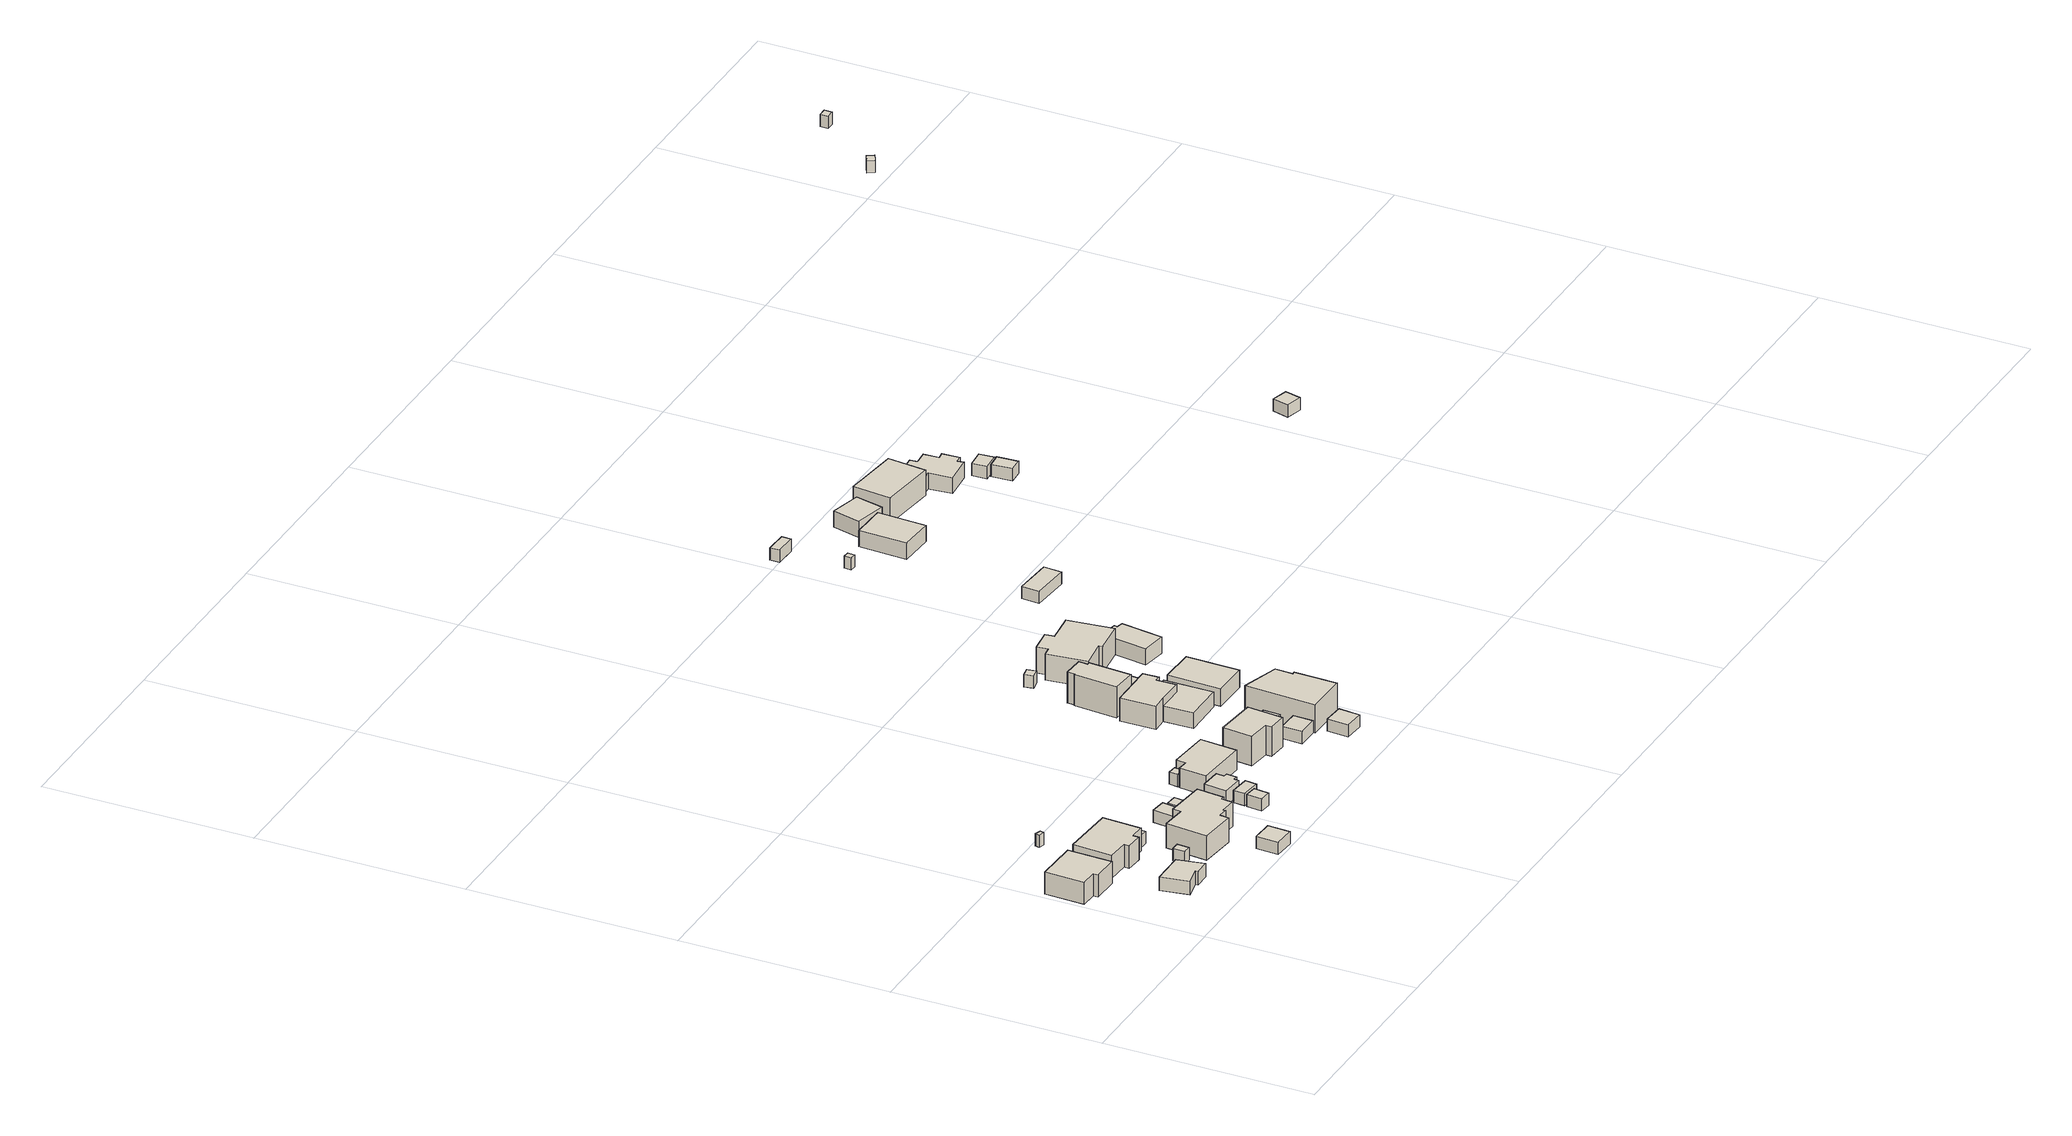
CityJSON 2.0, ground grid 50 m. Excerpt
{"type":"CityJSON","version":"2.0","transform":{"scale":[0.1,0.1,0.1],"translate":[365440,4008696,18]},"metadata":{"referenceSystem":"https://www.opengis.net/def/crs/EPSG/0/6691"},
"CityObjects":{
"building1":{"type":"Building","attributes":{"枝番":1,"利根川水系渡良瀬川洪水浸水想定区域（想定最大規模）.規模":"L2","利根川水系渡良瀬川洪水浸水想定区域（想定最大規模）.浸水ランク":"1","利根川水系渡良瀬川洪水浸水想定区域（想定最大規模）.浸水深":0.31,"利根川水系渡良瀬川洪水浸水想定区域（想定最大規模）.継続時間":11.7,"利根川水系利根川洪水浸水想定区域（計画規模）.規模":"L1","利根川水系利根川洪水浸水想定区域（計画規模）.浸水ランク":"2","利根川水系利根川洪水浸水想定区域（計画規模）.浸水深":2.67,"利根川水系利根川洪水浸水想定区域（想定最大規模）.規模":"L2","利根川水系利根川洪水浸水想定区域（想定最大規模）.浸水ランク":"3","利根川水系利根川洪水浸水想定区域（想定最大規模）.浸水深":4.11,"usage":"411","measuredHeight":7.1,"BuildingDetails.prefecture":"10","BuildingDetails.city":"10207","BuildingDetails.surveyYear":2016},"geometry":[{"type":"Solid","lod":"1","boundaries":[[[[0,1,2,3,4,5]],[[4,6,7,5]],[[3,8,6,4]],[[2,9,8,3]],[[1,10,9,2]],[[0,11,10,1]],[[5,7,11,0]],[[6,8,9,10,11,7]]]]}]},
"building2":{"type":"Building","attributes":{"枝番":1,"利根川水系渡良瀬川洪水浸水想定区域（想定最大規模）.規模":"L2","利根川水系渡良瀬川洪水浸水想定区域（想定最大規模）.浸水ランク":"1","利根川水系渡良瀬川洪水浸水想定区域（想定最大規模）.浸水深":0.31,"利根川水系利根川洪水浸水想定区域（計画規模）.規模":"L1","利根川水系利根川洪水浸水想定区域（計画規模）.浸水ランク":"2","利根川水系利根川洪水浸水想定区域（計画規模）.浸水深":2.67,"利根川水系利根川洪水浸水想定区域（想定最大規模）.規模":"L2","利根川水系利根川洪水浸水想定区域（想定最大規模）.浸水ランク":"3","利根川水系利根川洪水浸水想定区域（想定最大規模）.浸水深":4.11,"measuredHeight":3.5,"BuildingDetails.prefecture":"10","BuildingDetails.city":"10207"},"geometry":[{"type":"Solid","lod":"1","boundaries":[[[[12,13,14,15,16,17]],[[16,18,19,17]],[[15,20,18,16]],[[14,21,20,15]],[[13,22,21,14]],[[12,23,22,13]],[[17,19,23,12]],[[18,20,21,22,23,19]]]]}]},
"building3":{"type":"Building","attributes":{"枝番":1,"利根川水系渡良瀬川洪水浸水想定区域（想定最大規模）.規模":"L2","利根川水系渡良瀬川洪水浸水想定区域（想定最大規模）.浸水ランク":"1","利根川水系渡良瀬川洪水浸水想定区域（想定最大規模）.浸水深":0.01,"利根川水系渡良瀬川洪水浸水想定区域（想定最大規模）.継続時間":10.3,"利根川水系利根川洪水浸水想定区域（計画規模）.規模":"L1","利根川水系利根川洪水浸水想定区域（計画規模）.浸水ランク":"2","利根川水系利根川洪水浸水想定区域（計画規模）.浸水深":2.37,"利根川水系利根川洪水浸水想定区域（想定最大規模）.規模":"L2","利根川水系利根川洪水浸水想定区域（想定最大規模）.浸水ランク":"3","利根川水系利根川洪水浸水想定区域（想定最大規模）.浸水深":3.81,"usage":"411","measuredHeight":7,"BuildingDetails.prefecture":"10","BuildingDetails.city":"10207","BuildingDetails.surveyYear":2016},"geometry":[{"type":"Solid","lod":"1","boundaries":[[[[24,25,26,27,28,29,30,31]],[[30,32,33,31]],[[29,34,32,30]],[[28,35,34,29]],[[27,36,35,28]],[[26,37,36,27]],[[25,38,37,26]],[[24,39,38,25]],[[31,33,39,24]],[[32,34,35,36,37,38,39,33]]]]}]},
"building4":{"type":"Building","attributes":{"枝番":1,"利根川水系渡良瀬川洪水浸水想定区域（想定最大規模）.規模":"L2","利根川水系渡良瀬川洪水浸水想定区域（想定最大規模）.浸水ランク":"1","利根川水系渡良瀬川洪水浸水想定区域（想定最大規模）.浸水深":0.31,"利根川水系利根川洪水浸水想定区域（計画規模）.規模":"L1","利根川水系利根川洪水浸水想定区域（計画規模）.浸水ランク":"2","利根川水系利根川洪水浸水想定区域（計画規模）.浸水深":2.67,"利根川水系利根川洪水浸水想定区域（想定最大規模）.規模":"L2","利根川水系利根川洪水浸水想定区域（想定最大規模）.浸水ランク":"3","利根川水系利根川洪水浸水想定区域（想定最大規模）.浸水深":4.11,"BuildingDetails.prefecture":"10","BuildingDetails.city":"10207"},"geometry":[{"type":"Solid","lod":"1","boundaries":[[[[40,41,42,43]],[[42,44,45,43]],[[41,46,44,42]],[[40,47,46,41]],[[43,45,47,40]],[[44,46,47,45]]]]}]},
"building5":{"type":"Building","attributes":{"枝番":1,"利根川水系渡良瀬川洪水浸水想定区域（想定最大規模）.規模":"L2","利根川水系渡良瀬川洪水浸水想定区域（想定最大規模）.浸水ランク":"2","利根川水系渡良瀬川洪水浸水想定区域（想定最大規模）.浸水深":1.61,"利根川水系渡良瀬川洪水浸水想定区域（想定最大規模）.継続時間":10.3,"利根川水系利根川洪水浸水想定区域（計画規模）.規模":"L1","利根川水系利根川洪水浸水想定区域（計画規模）.浸水ランク":"3","利根川水系利根川洪水浸水想定区域（計画規模）.浸水深":3.97,"利根川水系利根川洪水浸水想定区域（想定最大規模）.規模":"L2","利根川水系利根川洪水浸水想定区域（想定最大規模）.浸水ランク":"4","利根川水系利根川洪水浸水想定区域（想定最大規模）.浸水深":5.41,"BuildingDetails.prefecture":"10","BuildingDetails.city":"10207"},"geometry":[{"type":"Solid","lod":"1","boundaries":[[[[48,49,50,51]],[[50,52,53,51]],[[49,54,52,50]],[[48,55,54,49]],[[51,53,55,48]],[[52,54,55,53]]]]}]},
"building6":{"type":"Building","attributes":{"枝番":1,"利根川水系渡良瀬川洪水浸水想定区域（想定最大規模）.規模":"L2","利根川水系渡良瀬川洪水浸水想定区域（想定最大規模）.浸水ランク":"1","利根川水系渡良瀬川洪水浸水想定区域（想定最大規模）.浸水深":0.21,"利根川水系渡良瀬川洪水浸水想定区域（想定最大規模）.継続時間":10.3,"利根川水系利根川洪水浸水想定区域（計画規模）.規模":"L1","利根川水系利根川洪水浸水想定区域（計画規模）.浸水ランク":"2","利根川水系利根川洪水浸水想定区域（計画規模）.浸水深":2.57,"利根川水系利根川洪水浸水想定区域（想定最大規模）.規模":"L2","利根川水系利根川洪水浸水想定区域（想定最大規模）.浸水ランク":"3","利根川水系利根川洪水浸水想定区域（想定最大規模）.浸水深":4.01,"usage":"411","measuredHeight":4.1,"BuildingDetails.prefecture":"10","BuildingDetails.city":"10207","BuildingDetails.surveyYear":2016},"geometry":[{"type":"Solid","lod":"1","boundaries":[[[[56,57,58,59]],[[58,60,61,59]],[[57,62,60,58]],[[56,63,62,57]],[[59,61,63,56]],[[60,62,63,61]]]]}]},
"building7":{"type":"Building","attributes":{"枝番":1,"利根川水系渡良瀬川洪水浸水想定区域（想定最大規模）.規模":"L2","利根川水系渡良瀬川洪水浸水想定区域（想定最大規模）.浸水ランク":"2","利根川水系渡良瀬川洪水浸水想定区域（想定最大規模）.浸水深":0.51,"利根川水系渡良瀬川洪水浸水想定区域（想定最大規模）.継続時間":4.3,"利根川水系利根川洪水浸水想定区域（計画規模）.規模":"L1","利根川水系利根川洪水浸水想定区域（計画規模）.浸水ランク":"2","利根川水系利根川洪水浸水想定区域（計画規模）.浸水深":2.88,"利根川水系利根川洪水浸水想定区域（想定最大規模）.規模":"L2","利根川水系利根川洪水浸水想定区域（想定最大規模）.浸水ランク":"3","利根川水系利根川洪水浸水想定区域（想定最大規模）.浸水深":4.32,"usage":"411","BuildingDetails.prefecture":"10","BuildingDetails.city":"10207","BuildingDetails.surveyYear":2016},"geometry":[{"type":"Solid","lod":"1","boundaries":[[[[64,65,66,67]],[[66,68,69,67]],[[65,70,68,66]],[[64,71,70,65]],[[67,69,71,64]],[[68,70,71,69]]]]}]},
"building8":{"type":"Building","attributes":{"枝番":1,"利根川水系渡良瀬川洪水浸水想定区域（想定最大規模）.規模":"L2","利根川水系渡良瀬川洪水浸水想定区域（想定最大規模）.浸水ランク":"1","利根川水系渡良瀬川洪水浸水想定区域（想定最大規模）.浸水深":0.1,"利根川水系利根川洪水浸水想定区域（計画規模）.規模":"L1","利根川水系利根川洪水浸水想定区域（計画規模）.浸水ランク":"2","利根川水系利根川洪水浸水想定区域（計画規模）.浸水深":2.37,"利根川水系利根川洪水浸水想定区域（想定最大規模）.規模":"L2","利根川水系利根川洪水浸水想定区域（想定最大規模）.浸水ランク":"3","利根川水系利根川洪水浸水想定区域（想定最大規模）.浸水深":3.81,"usage":"411","measuredHeight":7.6,"BuildingDetails.prefecture":"10","BuildingDetails.city":"10207","BuildingDetails.surveyYear":2016},"geometry":[{"type":"Solid","lod":"1","boundaries":[[[[72,73,74,75,76,77,78,79,80,81,82,83]],[[82,84,85,83]],[[81,86,84,82]],[[80,87,86,81]],[[79,88,87,80]],[[78,89,88,79]],[[77,90,89,78]],[[76,91,90,77]],[[75,92,91,76]],[[74,93,92,75]],[[73,94,93,74]],[[72,95,94,73]],[[83,85,95,72]],[[84,86,87,88,89,90,91,92,93,94,95,85]]]]}]},
"building9":{"type":"Building","attributes":{"枝番":1,"利根川水系渡良瀬川洪水浸水想定区域（想定最大規模）.規模":"L2","利根川水系渡良瀬川洪水浸水想定区域（想定最大規模）.浸水ランク":"1","利根川水系渡良瀬川洪水浸水想定区域（想定最大規模）.浸水深":0.41,"利根川水系渡良瀬川洪水浸水想定区域（想定最大規模）.継続時間":10.3,"利根川水系利根川洪水浸水想定区域（計画規模）.規模":"L1","利根川水系利根川洪水浸水想定区域（計画規模）.浸水ランク":"2","利根川水系利根川洪水浸水想定区域（計画規模）.浸水深":2.77,"利根川水系利根川洪水浸水想定区域（想定最大規模）.規模":"L2","利根川水系利根川洪水浸水想定区域（想定最大規模）.浸水ランク":"3","利根川水系利根川洪水浸水想定区域（想定最大規模）.浸水深":4.21,"usage":"411","BuildingDetails.prefecture":"10","BuildingDetails.city":"10207","BuildingDetails.surveyYear":2016},"geometry":[{"type":"Solid","lod":"1","boundaries":[[[[96,97,98,99]],[[98,100,101,99]],[[97,102,100,98]],[[96,103,102,97]],[[99,101,103,96]],[[100,102,103,101]]]]}]},
"building10":{"type":"Building","attributes":{"枝番":1,"利根川水系渡良瀬川洪水浸水想定区域（想定最大規模）.規模":"L2","利根川水系渡良瀬川洪水浸水想定区域（想定最大規模）.浸水ランク":"2","利根川水系渡良瀬川洪水浸水想定区域（想定最大規模）.浸水深":0.51,"利根川水系渡良瀬川洪水浸水想定区域（想定最大規模）.継続時間":17.9,"利根川水系利根川洪水浸水想定区域（計画規模）.規模":"L1","利根川水系利根川洪水浸水想定区域（計画規模）.浸水ランク":"2","利根川水系利根川洪水浸水想定区域（計画規模）.浸水深":2.87,"利根川水系利根川洪水浸水想定区域（想定最大規模）.規模":"L2","利根川水系利根川洪水浸水想定区域（想定最大規模）.浸水ランク":"3","利根川水系利根川洪水浸水想定区域（想定最大規模）.浸水深":4.31,"usage":"411","BuildingDetails.prefecture":"10","BuildingDetails.city":"10207","BuildingDetails.surveyYear":2016},"geometry":[{"type":"Solid","lod":"1","boundaries":[[[[104,105,106,107]],[[106,108,109,107]],[[105,110,108,106]],[[104,111,110,105]],[[107,109,111,104]],[[108,110,111,109]]]]}]},
"building11":{"type":"Building","attributes":{"枝番":1,"利根川水系渡良瀬川洪水浸水想定区域（想定最大規模）.規模":"L2","利根川水系渡良瀬川洪水浸水想定区域（想定最大規模）.浸水ランク":"2","利根川水系渡良瀬川洪水浸水想定区域（想定最大規模）.浸水深":0.91,"利根川水系渡良瀬川洪水浸水想定区域（想定最大規模）.継続時間":4.3,"利根川水系利根川洪水浸水想定区域（計画規模）.規模":"L1","利根川水系利根川洪水浸水想定区域（計画規模）.浸水ランク":"3","利根川水系利根川洪水浸水想定区域（計画規模）.浸水深":3.27,"利根川水系利根川洪水浸水想定区域（想定最大規模）.規模":"L2","利根川水系利根川洪水浸水想定区域（想定最大規模）.浸水ランク":"3","利根川水系利根川洪水浸水想定区域（想定最大規模）.浸水深":4.71,"usage":"411","BuildingDetails.prefecture":"10","BuildingDetails.city":"10207","BuildingDetails.surveyYear":2016},"geometry":[{"type":"Solid","lod":"1","boundaries":[[[[112,113,114,115]],[[114,116,117,115]],[[113,118,116,114]],[[112,119,118,113]],[[115,117,119,112]],[[116,118,119,117]]]]}]},
"building12":{"type":"Building","attributes":{"枝番":1,"利根川水系渡良瀬川洪水浸水想定区域（想定最大規模）.規模":"L2","利根川水系渡良瀬川洪水浸水想定区域（想定最大規模）.浸水ランク":"2","利根川水系渡良瀬川洪水浸水想定区域（想定最大規模）.浸水深":0.91,"利根川水系渡良瀬川洪水浸水想定区域（想定最大規模）.継続時間":4.3,"利根川水系利根川洪水浸水想定区域（計画規模）.規模":"L1","利根川水系利根川洪水浸水想定区域（計画規模）.浸水ランク":"3","利根川水系利根川洪水浸水想定区域（計画規模）.浸水深":3.27,"利根川水系利根川洪水浸水想定区域（想定最大規模）.規模":"L2","利根川水系利根川洪水浸水想定区域（想定最大規模）.浸水ランク":"3","利根川水系利根川洪水浸水想定区域（想定最大規模）.浸水深":4.71,"usage":"411","BuildingDetails.prefecture":"10","BuildingDetails.city":"10207","BuildingDetails.surveyYear":2016},"geometry":[{"type":"Solid","lod":"1","boundaries":[[[[120,121,122,123]],[[122,124,125,123]],[[121,126,124,122]],[[120,127,126,121]],[[123,125,127,120]],[[124,126,127,125]]]]}]},
"building13":{"type":"Building","attributes":{"枝番":1,"利根川水系渡良瀬川洪水浸水想定区域（想定最大規模）.規模":"L2","利根川水系渡良瀬川洪水浸水想定区域（想定最大規模）.浸水ランク":"2","利根川水系渡良瀬川洪水浸水想定区域（想定最大規模）.浸水深":0.71,"利根川水系渡良瀬川洪水浸水想定区域（想定最大規模）.継続時間":17.9,"利根川水系利根川洪水浸水想定区域（計画規模）.規模":"L1","利根川水系利根川洪水浸水想定区域（計画規模）.浸水ランク":"3","利根川水系利根川洪水浸水想定区域（計画規模）.浸水深":3.07,"利根川水系利根川洪水浸水想定区域（想定最大規模）.規模":"L2","利根川水系利根川洪水浸水想定区域（想定最大規模）.浸水ランク":"3","利根川水系利根川洪水浸水想定区域（想定最大規模）.浸水深":4.51,"usage":"411","measuredHeight":4.1,"BuildingDetails.prefecture":"10","BuildingDetails.city":"10207","BuildingDetails.surveyYear":2016},"geometry":[{"type":"Solid","lod":"1","boundaries":[[[[128,129,130,131,132,133,134,135]],[[134,136,137,135]],[[133,138,136,134]],[[132,139,138,133]],[[131,140,139,132]],[[130,141,140,131]],[[129,142,141,130]],[[128,143,142,129]],[[135,137,143,128]],[[136,138,139,140,141,142,143,137]]]]}]},
"building14":{"type":"Building","attributes":{"枝番":1,"利根川水系渡良瀬川洪水浸水想定区域（想定最大規模）.規模":"L2","利根川水系渡良瀬川洪水浸水想定区域（想定最大規模）.浸水ランク":"2","利根川水系渡良瀬川洪水浸水想定区域（想定最大規模）.浸水深":0.91,"利根川水系渡良瀬川洪水浸水想定区域（想定最大規模）.継続時間":17.9,"利根川水系利根川洪水浸水想定区域（計画規模）.規模":"L1","利根川水系利根川洪水浸水想定区域（計画規模）.浸水ランク":"3","利根川水系利根川洪水浸水想定区域（計画規模）.浸水深":3.27,"利根川水系利根川洪水浸水想定区域（想定最大規模）.規模":"L2","利根川水系利根川洪水浸水想定区域（想定最大規模）.浸水ランク":"3","利根川水系利根川洪水浸水想定区域（想定最大規模）.浸水深":4.71,"BuildingDetails.prefecture":"10","BuildingDetails.city":"10207"},"geometry":[{"type":"Solid","lod":"1","boundaries":[[[[144,145,146,147]],[[146,148,149,147]],[[145,150,148,146]],[[144,151,150,145]],[[147,149,151,144]],[[148,150,151,149]]]]}]},
"building15":{"type":"Building","attributes":{"枝番":1,"利根川水系渡良瀬川洪水浸水想定区域（想定最大規模）.規模":"L2","利根川水系渡良瀬川洪水浸水想定区域（想定最大規模）.浸水ランク":"2","利根川水系渡良瀬川洪水浸水想定区域（想定最大規模）.浸水深":0.51,"利根川水系渡良瀬川洪水浸水想定区域（想定最大規模）.継続時間":17.9,"利根川水系利根川洪水浸水想定区域（計画規模）.規模":"L1","利根川水系利根川洪水浸水想定区域（計画規模）.浸水ランク":"2","利根川水系利根川洪水浸水想定区域（計画規模）.浸水深":2.87,"利根川水系利根川洪水浸水想定区域（想定最大規模）.規模":"L2","利根川水系利根川洪水浸水想定区域（想定最大規模）.浸水ランク":"3","利根川水系利根川洪水浸水想定区域（想定最大規模）.浸水深":4.31,"usage":"411","measuredHeight":8.3,"BuildingDetails.prefecture":"10","BuildingDetails.city":"10207","BuildingDetails.surveyYear":2016},"geometry":[{"type":"Solid","lod":"1","boundaries":[[[[152,153,154,155,156,157]],[[156,158,159,157]],[[155,160,158,156]],[[154,161,160,155]],[[153,162,161,154]],[[152,163,162,153]],[[157,159,163,152]],[[158,160,161,162,163,159]]]]}]},
"building16":{"type":"Building","attributes":{"枝番":1,"利根川水系渡良瀬川洪水浸水想定区域（想定最大規模）.規模":"L2","利根川水系渡良瀬川洪水浸水想定区域（想定最大規模）.浸水ランク":"1","利根川水系渡良瀬川洪水浸水想定区域（想定最大規模）.浸水深":0.41,"利根川水系渡良瀬川洪水浸水想定区域（想定最大規模）.継続時間":3.8,"利根川水系利根川洪水浸水想定区域（計画規模）.規模":"L1","利根川水系利根川洪水浸水想定区域（計画規模）.浸水ランク":"2","利根川水系利根川洪水浸水想定区域（計画規模）.浸水深":2.87,"利根川水系利根川洪水浸水想定区域（想定最大規模）.規模":"L2","利根川水系利根川洪水浸水想定区域（想定最大規模）.浸水ランク":"3","利根川水系利根川洪水浸水想定区域（想定最大規模）.浸水深":4.31,"usage":"411","measuredHeight":8,"BuildingDetails.prefecture":"10","BuildingDetails.city":"10207","BuildingDetails.surveyYear":2016},"geometry":[{"type":"Solid","lod":"1","boundaries":[[[[164,165,166,167,168,169]],[[168,170,171,169]],[[167,172,170,168]],[[166,173,172,167]],[[165,174,173,166]],[[164,175,174,165]],[[169,171,175,164]],[[170,172,173,174,175,171]]]]}]},
"building17":{"type":"Building","attributes":{"枝番":1,"利根川水系渡良瀬川洪水浸水想定区域（想定最大規模）.規模":"L2","利根川水系渡良瀬川洪水浸水想定区域（想定最大規模）.浸水ランク":"1","利根川水系渡良瀬川洪水浸水想定区域（想定最大規模）.浸水深":0.41,"BuildingDetails.prefecture":"10","BuildingDetails.city":"10207"},"geometry":[{"type":"Solid","lod":"1","boundaries":[[[[176,177,178,179]],[[178,180,181,179]],[[177,182,180,178]],[[176,183,182,177]],[[179,181,183,176]],[[180,182,183,181]]]]}]},
"building18":{"type":"Building","attributes":{"枝番":1,"利根川水系渡良瀬川洪水浸水想定区域（想定最大規模）.規模":"L2","利根川水系渡良瀬川洪水浸水想定区域（想定最大規模）.浸水ランク":"2","利根川水系渡良瀬川洪水浸水想定区域（想定最大規模）.浸水深":0.51,"利根川水系渡良瀬川洪水浸水想定区域（想定最大規模）.継続時間":3.8,"usage":"411","measuredHeight":3.4,"BuildingDetails.prefecture":"10","BuildingDetails.city":"10207","BuildingDetails.surveyYear":2016},"geometry":[{"type":"Solid","lod":"1","boundaries":[[[[184,185,186,187,188,189]],[[188,190,191,189]],[[187,192,190,188]],[[186,193,192,187]],[[185,194,193,186]],[[184,195,194,185]],[[189,191,195,184]],[[190,192,193,194,195,191]]]]}]},
"building19":{"type":"Building","attributes":{"枝番":1,"利根川水系渡良瀬川洪水浸水想定区域（想定最大規模）.規模":"L2","利根川水系渡良瀬川洪水浸水想定区域（想定最大規模）.浸水ランク":"1","利根川水系渡良瀬川洪水浸水想定区域（想定最大規模）.浸水深":0.31,"BuildingDetails.prefecture":"10","BuildingDetails.city":"10207"},"geometry":[{"type":"Solid","lod":"1","boundaries":[[[[196,197,198,199]],[[198,200,201,199]],[[197,202,200,198]],[[196,203,202,197]],[[199,201,203,196]],[[200,202,203,201]]]]}]},
"building20":{"type":"Building","attributes":{"枝番":1,"利根川水系渡良瀬川洪水浸水想定区域（想定最大規模）.規模":"L2","利根川水系渡良瀬川洪水浸水想定区域（想定最大規模）.浸水ランク":"1","利根川水系渡良瀬川洪水浸水想定区域（想定最大規模）.浸水深":0.31,"利根川水系渡良瀬川洪水浸水想定区域（想定最大規模）.継続時間":3.8,"usage":"411","measuredHeight":6.3,"BuildingDetails.prefecture":"10","BuildingDetails.city":"10207","BuildingDetails.surveyYear":2016},"geometry":[{"type":"Solid","lod":"1","boundaries":[[[[204,205,206,207,208,209,210]],[[209,211,212,210]],[[208,213,211,209]],[[207,214,213,208]],[[206,215,214,207]],[[205,216,215,206]],[[204,217,216,205]],[[210,212,217,204]],[[211,213,214,215,216,217,212]]]]}]},
"building21":{"type":"Building","attributes":{"枝番":1,"利根川水系渡良瀬川洪水浸水想定区域（想定最大規模）.規模":"L2","利根川水系渡良瀬川洪水浸水想定区域（想定最大規模）.浸水ランク":"1","利根川水系渡良瀬川洪水浸水想定区域（想定最大規模）.浸水深":0.41,"利根川水系渡良瀬川洪水浸水想定区域（想定最大規模）.継続時間":3.8,"measuredHeight":4.4,"BuildingDetails.prefecture":"10","BuildingDetails.city":"10207"},"geometry":[{"type":"Solid","lod":"1","boundaries":[[[[218,219,220,221,222,223,224]],[[223,225,226,224]],[[222,227,225,223]],[[221,228,227,222]],[[220,229,228,221]],[[219,230,229,220]],[[218,231,230,219]],[[224,226,231,218]],[[225,227,228,229,230,231,226]]]]}]},
"building22":{"type":"Building","attributes":{"枝番":1,"利根川水系渡良瀬川洪水浸水想定区域（想定最大規模）.規模":"L2","利根川水系渡良瀬川洪水浸水想定区域（想定最大規模）.浸水ランク":"1","利根川水系渡良瀬川洪水浸水想定区域（想定最大規模）.浸水深":0.21,"利根川水系渡良瀬川洪水浸水想定区域（想定最大規模）.継続時間":3.8,"usage":"411","measuredHeight":8.1,"BuildingDetails.prefecture":"10","BuildingDetails.city":"10207","BuildingDetails.surveyYear":2016},"geometry":[{"type":"Solid","lod":"1","boundaries":[[[[232,233,234,235,236,237,238,239]],[[238,240,241,239]],[[237,242,240,238]],[[236,243,242,237]],[[235,244,243,236]],[[234,245,244,235]],[[233,246,245,234]],[[232,247,246,233]],[[239,241,247,232]],[[240,242,243,244,245,246,247,241]]]]}]},
"building23":{"type":"Building","attributes":{"枝番":1,"利根川水系渡良瀬川洪水浸水想定区域（想定最大規模）.規模":"L2","利根川水系渡良瀬川洪水浸水想定区域（想定最大規模）.浸水ランク":"1","利根川水系渡良瀬川洪水浸水想定区域（想定最大規模）.浸水深":0.31,"利根川水系渡良瀬川洪水浸水想定区域（想定最大規模）.継続時間":3.8,"usage":"411","measuredHeight":8.4,"BuildingDetails.prefecture":"10","BuildingDetails.city":"10207","BuildingDetails.surveyYear":2016},"geometry":[{"type":"Solid","lod":"1","boundaries":[[[[248,249,250,251,252,253]],[[252,254,255,253]],[[251,256,254,252]],[[250,257,256,251]],[[249,258,257,250]],[[248,259,258,249]],[[253,255,259,248]],[[254,256,257,258,259,255]]]]}]},
"building24":{"type":"Building","attributes":{"枝番":1,"利根川水系渡良瀬川洪水浸水想定区域（想定最大規模）.規模":"L2","利根川水系渡良瀬川洪水浸水想定区域（想定最大規模）.浸水ランク":"1","利根川水系渡良瀬川洪水浸水想定区域（想定最大規模）.浸水深":0.11,"利根川水系渡良瀬川洪水浸水想定区域（想定最大規模）.継続時間":3.8,"measuredHeight":6.2,"BuildingDetails.prefecture":"10","BuildingDetails.city":"10207"},"geometry":[{"type":"Solid","lod":"1","boundaries":[[[[260,261,262,263]],[[262,264,265,263]],[[261,266,264,262]],[[260,267,266,261]],[[263,265,267,260]],[[264,266,267,265]]]]}]},
"building25":{"type":"Building","attributes":{"枝番":1,"利根川水系渡良瀬川洪水浸水想定区域（想定最大規模）.規模":"L2","利根川水系渡良瀬川洪水浸水想定区域（想定最大規模）.浸水ランク":"1","利根川水系渡良瀬川洪水浸水想定区域（想定最大規模）.浸水深":0.01,"BuildingDetails.prefecture":"10","BuildingDetails.city":"10207"},"geometry":[{"type":"Solid","lod":"1","boundaries":[[[[268,269,270,271]],[[270,272,273,271]],[[269,274,272,270]],[[268,275,274,269]],[[271,273,275,268]],[[272,274,275,273]]]]}]},
"building26":{"type":"Building","attributes":{"枝番":1,"利根川水系渡良瀬川洪水浸水想定区域（想定最大規模）.規模":"L2","利根川水系渡良瀬川洪水浸水想定区域（想定最大規模）.浸水ランク":"2","利根川水系渡良瀬川洪水浸水想定区域（想定最大規模）.浸水深":0.61,"利根川水系渡良瀬川洪水浸水想定区域（想定最大規模）.継続時間":3.8,"usage":"411","measuredHeight":5.8,"BuildingDetails.prefecture":"10","BuildingDetails.city":"10207","BuildingDetails.surveyYear":2016},"geometry":[{"type":"Solid","lod":"1","boundaries":[[[[276,277,278,279]],[[278,280,281,279]],[[277,282,280,278]],[[276,283,282,277]],[[279,281,283,276]],[[280,282,283,281]]]]}]},
"building27":{"type":"Building","attributes":{"枝番":1,"利根川水系渡良瀬川洪水浸水想定区域（想定最大規模）.規模":"L2","利根川水系渡良瀬川洪水浸水想定区域（想定最大規模）.浸水ランク":"1","利根川水系渡良瀬川洪水浸水想定区域（想定最大規模）.浸水深":0.01,"usage":"411","measuredHeight":8.1,"BuildingDetails.prefecture":"10","BuildingDetails.city":"10207","BuildingDetails.surveyYear":2016},"geometry":[{"type":"Solid","lod":"1","boundaries":[[[[284,285,286,287,288,289,290,291,292,293]],[[292,294,295,293]],[[291,296,294,292]],[[290,297,296,291]],[[289,298,297,290]],[[288,299,298,289]],[[287,300,299,288]],[[286,301,300,287]],[[285,302,301,286]],[[284,303,302,285]],[[293,295,303,284]],[[294,296,297,298,299,300,301,302,303,295]]]]}]},
"building28":{"type":"Building","attributes":{"枝番":1,"利根川水系渡良瀬川洪水浸水想定区域（想定最大規模）.規模":"L2","利根川水系渡良瀬川洪水浸水想定区域（想定最大規模）.浸水ランク":"1","利根川水系渡良瀬川洪水浸水想定区域（想定最大規模）.浸水深":0.31,"利根川水系渡良瀬川洪水浸水想定区域（想定最大規模）.継続時間":149.4,"measuredHeight":4.5,"BuildingDetails.prefecture":"10","BuildingDetails.city":"10207"},"geometry":[{"type":"Solid","lod":"1","boundaries":[[[[304,305,306,307,308,309,310,311]],[[310,312,313,311]],[[309,314,312,310]],[[308,315,314,309]],[[307,316,315,308]],[[306,317,316,307]],[[305,318,317,306]],[[304,319,318,305]],[[311,313,319,304]],[[312,314,315,316,317,318,319,313]]]]}]},
"building29":{"type":"Building","attributes":{"枝番":1,"利根川水系渡良瀬川洪水浸水想定区域（想定最大規模）.規模":"L2","利根川水系渡良瀬川洪水浸水想定区域（想定最大規模）.浸水ランク":"1","利根川水系渡良瀬川洪水浸水想定区域（想定最大規模）.浸水深":0.01,"利根川水系渡良瀬川洪水浸水想定区域（想定最大規模）.継続時間":151.2,"BuildingDetails.prefecture":"10","BuildingDetails.city":"10207"},"geometry":[{"type":"Solid","lod":"1","boundaries":[[[[320,321,322,323]],[[322,324,325,323]],[[321,326,324,322]],[[320,327,326,321]],[[323,325,327,320]],[[324,326,327,325]]]]}]},
"building30":{"type":"Building","attributes":{"枝番":1,"利根川水系渡良瀬川洪水浸水想定区域（想定最大規模）.規模":"L2","利根川水系渡良瀬川洪水浸水想定区域（想定最大規模）.浸水ランク":"1","利根川水系渡良瀬川洪水浸水想定区域（想定最大規模）.浸水深":0.11,"利根川水系渡良瀬川洪水浸水想定区域（想定最大規模）.継続時間":3.7,"usage":"411","BuildingDetails.prefecture":"10","BuildingDetails.city":"10207","BuildingDetails.surveyYear":2016},"geometry":[{"type":"Solid","lod":"1","boundaries":[[[[328,329,330,331]],[[330,332,333,331]],[[329,334,332,330]],[[328,335,334,329]],[[331,333,335,328]],[[332,334,335,333]]]]}]},
"building31":{"type":"Building","attributes":{"枝番":1,"利根川水系渡良瀬川洪水浸水想定区域（想定最大規模）.規模":"L2","利根川水系渡良瀬川洪水浸水想定区域（想定最大規模）.浸水ランク":"2","利根川水系渡良瀬川洪水浸水想定区域（想定最大規模）.浸水深":0.9,"利根川水系利根川洪水浸水想定区域（計画規模）.規模":"L1","利根川水系利根川洪水浸水想定区域（計画規模）.浸水ランク":"3","利根川水系利根川洪水浸水想定区域（計画規模）.浸水深":3.27,"利根川水系利根川洪水浸水想定区域（想定最大規模）.規模":"L2","利根川水系利根川洪水浸水想定区域（想定最大規模）.浸水ランク":"3","利根川水系利根川洪水浸水想定区域（想定最大規模）.浸水深":4.7,"BuildingDetails.prefecture":"10","BuildingDetails.city":"10207"},"geometry":[{"type":"Solid","lod":"1","boundaries":[[[[336,337,338,339]],[[338,340,341,339]],[[337,342,340,338]],[[336,343,342,337]],[[339,341,343,336]],[[340,342,343,341]]]]}]},
"building32":{"type":"Building","attributes":{"枝番":1,"利根川水系渡良瀬川洪水浸水想定区域（想定最大規模）.規模":"L2","利根川水系渡良瀬川洪水浸水想定区域（想定最大規模）.浸水ランク":"2","利根川水系渡良瀬川洪水浸水想定区域（想定最大規模）.浸水深":1.4,"利根川水系渡良瀬川洪水浸水想定区域（想定最大規模）.継続時間":5.7,"利根川水系利根川洪水浸水想定区域（計画規模）.規模":"L1","利根川水系利根川洪水浸水想定区域（計画規模）.浸水ランク":"3","利根川水系利根川洪水浸水想定区域（計画規模）.浸水深":3.77,"利根川水系利根川洪水浸水想定区域（想定最大規模）.規模":"L2","利根川水系利根川洪水浸水想定区域（想定最大規模）.浸水ランク":"4","利根川水系利根川洪水浸水想定区域（想定最大規模）.浸水深":5.2,"BuildingDetails.prefecture":"10","BuildingDetails.city":"10207"},"geometry":[{"type":"Solid","lod":"1","boundaries":[[[[344,345,346,347]],[[346,348,349,347]],[[345,350,348,346]],[[344,351,350,345]],[[347,349,351,344]],[[348,350,351,349]]]]}]},
"building33":{"type":"Building","attributes":{"枝番":1,"利根川水系渡良瀬川洪水浸水想定区域（想定最大規模）.規模":"L2","利根川水系利根川洪水浸水想定区域（計画規模）.規模":"L1","利根川水系利根川洪水浸水想定区域（計画規模）.浸水ランク":"2","利根川水系利根川洪水浸水想定区域（計画規模）.浸水深":2.07,"利根川水系利根川洪水浸水想定区域（想定最大規模）.規模":"L2","利根川水系利根川洪水浸水想定区域（想定最大規模）.浸水ランク":"3","利根川水系利根川洪水浸水想定区域（想定最大規模）.浸水深":3.5,"usage":"411","measuredHeight":4.9,"BuildingDetails.prefecture":"10","BuildingDetails.city":"10207","BuildingDetails.surveyYear":2016},"geometry":[{"type":"Solid","lod":"1","boundaries":[[[[352,353,354,355]],[[354,356,357,355]],[[353,358,356,354]],[[352,359,358,353]],[[355,357,359,352]],[[356,358,359,357]]]]}]},
"building34":{"type":"Building","attributes":{"枝番":1,"利根川水系渡良瀬川洪水浸水想定区域（想定最大規模）.規模":"L2","利根川水系渡良瀬川洪水浸水想定区域（想定最大規模）.継続時間":5.7,"利根川水系利根川洪水浸水想定区域（計画規模）.規模":"L1","利根川水系利根川洪水浸水想定区域（計画規模）.浸水ランク":"2","利根川水系利根川洪水浸水想定区域（計画規模）.浸水深":2.17,"利根川水系利根川洪水浸水想定区域（想定最大規模）.規模":"L2","利根川水系利根川洪水浸水想定区域（想定最大規模）.浸水ランク":"3","利根川水系利根川洪水浸水想定区域（想定最大規模）.浸水深":3.6,"usage":"411","measuredHeight":4.7,"BuildingDetails.prefecture":"10","BuildingDetails.city":"10207","BuildingDetails.surveyYear":2016},"geometry":[{"type":"Solid","lod":"1","boundaries":[[[[360,361,362,363]],[[362,364,365,363]],[[361,366,364,362]],[[360,367,366,361]],[[363,365,367,360]],[[364,366,367,365]]]]}]},
"building35":{"type":"Building","attributes":{"枝番":1,"利根川水系渡良瀬川洪水浸水想定区域（想定最大規模）.規模":"L2","利根川水系渡良瀬川洪水浸水想定区域（想定最大規模）.浸水ランク":"1","利根川水系渡良瀬川洪水浸水想定区域（想定最大規模）.浸水深":0.01,"利根川水系利根川洪水浸水想定区域（計画規模）.規模":"L1","利根川水系利根川洪水浸水想定区域（計画規模）.浸水ランク":"2","利根川水系利根川洪水浸水想定区域（計画規模）.浸水深":2.06,"利根川水系利根川洪水浸水想定区域（想定最大規模）.規模":"L2","利根川水系利根川洪水浸水想定区域（想定最大規模）.浸水ランク":"3","利根川水系利根川洪水浸水想定区域（想定最大規模）.浸水深":3.49,"usage":"411","measuredHeight":7.2,"BuildingDetails.prefecture":"10","BuildingDetails.city":"10207","BuildingDetails.surveyYear":2016},"geometry":[{"type":"Solid","lod":"1","boundaries":[[[[368,369,370,371]],[[370,372,373,371]],[[369,374,372,370]],[[368,375,374,369]],[[371,373,375,368]],[[372,374,375,373]]]]}]},
"building36":{"type":"Building","attributes":{"枝番":1,"利根川水系渡良瀬川洪水浸水想定区域（想定最大規模）.規模":"L2","利根川水系渡良瀬川洪水浸水想定区域（想定最大規模）.浸水ランク":"1","利根川水系渡良瀬川洪水浸水想定区域（想定最大規模）.浸水深":0.11,"利根川水系利根川洪水浸水想定区域（計画規模）.規模":"L1","利根川水系利根川洪水浸水想定区域（計画規模）.浸水ランク":"2","利根川水系利根川洪水浸水想定区域（計画規模）.浸水深":2.46,"利根川水系利根川洪水浸水想定区域（想定最大規模）.規模":"L2","利根川水系利根川洪水浸水想定区域（想定最大規模）.浸水ランク":"3","利根川水系利根川洪水浸水想定区域（想定最大規模）.浸水深":3.89,"usage":"411","measuredHeight":4.9,"BuildingDetails.prefecture":"10","BuildingDetails.city":"10207","BuildingDetails.surveyYear":2016},"geometry":[{"type":"Solid","lod":"1","boundaries":[[[[376,377,378,379,380,381,382,383,384,385,386,387]],[[386,388,389,387]],[[385,390,388,386]],[[384,391,390,385]],[[383,392,391,384]],[[382,393,392,383]],[[381,394,393,382]],[[380,395,394,381]],[[379,396,395,380]],[[378,397,396,379]],[[377,398,397,378]],[[376,399,398,377]],[[387,389,399,376]],[[388,390,391,392,393,394,395,396,397,398,399,389]]]]}]},
"building37":{"type":"Building","attributes":{"枝番":1,"利根川水系渡良瀬川洪水浸水想定区域（想定最大規模）.規模":"L2","利根川水系渡良瀬川洪水浸水想定区域（想定最大規模）.浸水ランク":"1","利根川水系渡良瀬川洪水浸水想定区域（想定最大規模）.浸水深":0.21,"利根川水系渡良瀬川洪水浸水想定区域（想定最大規模）.継続時間":11.9,"BuildingDetails.prefecture":"10","BuildingDetails.city":"10207"},"geometry":[{"type":"Solid","lod":"1","boundaries":[[[[400,401,402,403]],[[402,404,405,403]],[[401,406,404,402]],[[400,407,406,401]],[[403,405,407,400]],[[404,406,407,405]]]]}]},
"building38":{"type":"Building","attributes":{"枝番":1,"利根川水系渡良瀬川洪水浸水想定区域（想定最大規模）.規模":"L2","利根川水系渡良瀬川洪水浸水想定区域（想定最大規模）.浸水ランク":"1","利根川水系渡良瀬川洪水浸水想定区域（想定最大規模）.浸水深":0.2,"利根川水系渡良瀬川洪水浸水想定区域（想定最大規模）.継続時間":11.9,"usage":"411","BuildingDetails.prefecture":"10","BuildingDetails.city":"10207","BuildingDetails.surveyYear":2016},"geometry":[{"type":"Solid","lod":"1","boundaries":[[[[408,409,410,411]],[[410,412,413,411]],[[409,414,412,410]],[[408,415,414,409]],[[411,413,415,408]],[[412,414,415,413]]]]}]},
"building39":{"type":"Building","attributes":{"枝番":1,"利根川水系渡良瀬川洪水浸水想定区域（想定最大規模）.規模":"L2","利根川水系渡良瀬川洪水浸水想定区域（想定最大規模）.浸水ランク":"2","利根川水系渡良瀬川洪水浸水想定区域（想定最大規模）.浸水深":1,"利根川水系渡良瀬川洪水浸水想定区域（想定最大規模）.継続時間":11.3,"利根川水系利根川洪水浸水想定区域（計画規模）.規模":"L1","利根川水系利根川洪水浸水想定区域（計画規模）.浸水ランク":"3","利根川水系利根川洪水浸水想定区域（計画規模）.浸水深":3.46,"利根川水系利根川洪水浸水想定区域（想定最大規模）.規模":"L2","利根川水系利根川洪水浸水想定区域（想定最大規模）.浸水ランク":"3","利根川水系利根川洪水浸水想定区域（想定最大規模）.浸水深":4.89,"BuildingDetails.prefecture":"10","BuildingDetails.city":"10207"},"geometry":[{"type":"Solid","lod":"1","boundaries":[[[[416,417,418,419]],[[418,420,421,419]],[[417,422,420,418]],[[416,423,422,417]],[[419,421,423,416]],[[420,422,423,421]]]]}]},
"building40":{"type":"Building","attributes":{"枝番":1,"利根川水系渡良瀬川洪水浸水想定区域（想定最大規模）.規模":"L2","利根川水系渡良瀬川洪水浸水想定区域（想定最大規模）.浸水ランク":"2","利根川水系渡良瀬川洪水浸水想定区域（想定最大規模）.浸水深":1.2,"利根川水系渡良瀬川洪水浸水想定区域（想定最大規模）.継続時間":12.3,"BuildingDetails.prefecture":"10","BuildingDetails.city":"10207"},"geometry":[{"type":"Solid","lod":"1","boundaries":[[[[424,425,426,427,428]],[[427,429,430,428]],[[426,431,429,427]],[[425,432,431,426]],[[424,433,432,425]],[[428,430,433,424]],[[429,431,432,433,430]]]]}]},
"building41":{"type":"Building","attributes":{"枝番":1,"利根川水系渡良瀬川洪水浸水想定区域（想定最大規模）.規模":"L2","利根川水系渡良瀬川洪水浸水想定区域（想定最大規模）.浸水ランク":"2","利根川水系渡良瀬川洪水浸水想定区域（想定最大規模）.浸水深":0.6,"利根川水系渡良瀬川洪水浸水想定区域（想定最大規模）.継続時間":198.4,"BuildingDetails.prefecture":"10","BuildingDetails.city":"10207"},"geometry":[{"type":"Solid","lod":"1","boundaries":[[[[434,435,436,437]],[[436,438,439,437]],[[435,440,438,436]],[[434,441,440,435]],[[437,439,441,434]],[[438,440,441,439]]]]}]}
},
"vertices":[
[42,271,11],[42,283,11],[2,284,11],[5,379,11],[110,375,11],[107,269,11],[110,375,65],[107,269,65],[5,379,65],[2,284,65],[42,283,65],[42,271,65],
[121,165,13],[203,166,13],[216,101,13],[177,100,13],[176,107,13],[133,98,13],[176,107,46],[133,98,46],[177,100,46],[216,101,46],[203,166,46],[121,165,46],
[175,262,14],[176,274,14],[122,277,14],[128,372,14],[258,364,14],[253,271,14],[217,273,14],[217,259,14],[217,273,70],[217,259,70],[253,271,70],[258,364,70],[128,372,70],[122,277,70],[176,274,70],[175,262,70],
[244,164,14],[246,193,14],[266,192,14],[264,163,14],[266,192,44],[264,163,44],[246,193,44],[244,164,44],
[189,481,3],[192,491,3],[207,487,3],[204,477,3],[207,487,33],[204,477,33],[192,491,33],[189,481,33],
[254,279,13],[259,350,13],[292,348,13],[287,277,13],[292,348,43],[287,277,43],[259,350,43],[254,279,43],
[367,3,13],[370,57,13],[422,54,13],[419,0,13],[422,54,43],[419,0,43],[370,57,43],[367,3,43],
[278,129,14],[288,229,14],[346,223,14],[348,243,14],[448,233,14],[441,167,14],[433,168,14],[430,141,14],[392,145,14],[392,139,14],[369,141,14],[367,120,14],[369,141,74],[367,120,74],[392,139,74],[392,145,74],[430,141,74],[433,168,74],[441,167,74],[448,233,74],[348,243,74],[346,223,74],[288,229,74],[278,129,74],
[368,244,13],[375,302,13],[412,297,13],[405,240,13],[412,297,43],[405,240,43],[375,302,43],[368,244,43],
[416,265,11],[419,289,11],[446,286,11],[443,262,11],[446,286,41],[443,262,41],[419,289,41],[416,265,41],
[522,117,10],[526,154,10],[555,151,10],[551,114,10],[555,151,40],[551,114,40],[526,154,40],[522,117,40],
[527,159,10],[529,187,10],[577,182,10],[574,154,10],[577,182,40],[574,154,40],[529,187,40],[527,159,40],
[511,195,10],[516,250,10],[568,246,10],[566,227,10],[576,226,10],[573,200,10],[563,201,10],[562,190,10],[563,201,46],[562,190,46],[573,200,46],[576,226,46],[566,227,46],[568,246,46],[516,250,46],[511,195,46],
[539,323,9],[541,344,9],[563,342,9],[561,321,9],[563,342,39],[561,321,39],[541,344,39],[539,323,39],
[531,252,9],[537,318,9],[562,315,9],[564,339,9],[665,330,9],[657,241,9],[665,330,58],[657,241,58],[564,339,58],[562,315,58],[537,318,58],[531,252,58],
[738,198,11],[739,212,11],[684,218,11],[691,290,11],[793,280,11],[785,194,11],[793,280,83],[785,194,83],[691,290,83],[684,218,83],[739,212,83],[738,198,83],
[811,161,13],[812,209,13],[865,208,13],[863,160,13],[865,208,43],[863,160,43],[812,209,43],[811,161,43],
[811,226,11],[811,278,11],[861,277,11],[860,236,11],[848,236,11],[848,225,11],[848,236,41],[848,225,41],[860,236,41],[861,277,41],[811,278,41],[811,226,41],
[878,85,14],[881,136,14],[931,132,14],[927,81,14],[931,132,44],[927,81,44],[881,136,44],[878,85,44],
[745,559,3],[859,560,3],[860,522,3],[847,522,3],[848,475,3],[782,475,3],[746,474,3],[782,475,60],[746,474,60],[848,475,60],[847,522,60],[860,522,60],[859,560,60],[745,559,60],
[782,475,4],[848,475,4],[847,522,4],[860,522,4],[882,522,4],[883,404,4],[783,403,4],[883,404,42],[783,403,42],[882,522,42],[860,522,42],[847,522,42],[848,475,42],[782,475,42],
[752,570,4],[760,674,4],[763,674,4],[765,692,4],[815,689,4],[813,667,4],[820,667,4],[813,565,4],[820,667,80],[813,565,80],[813,667,80],[815,689,80],[765,692,80],[763,674,80],[760,674,80],[752,570,80],
[871,159,9],[879,329,9],[971,302,9],[969,259,9],[976,259,9],[974,157,9],[976,259,78],[974,157,78],[969,259,78],[971,302,78],[879,329,78],[871,159,78],
[813,565,14],[820,667,14],[860,664,14],[853,562,14],[860,664,50],[853,562,50],[820,667,50],[813,565,50],
[779,802,8],[802,806,8],[806,784,8],[783,780,8],[806,784,38],[783,780,38],[802,806,38],[779,802,38],
[885,388,9],[888,516,9],[976,514,9],[974,387,9],[976,514,52],[974,387,52],[888,516,52],[885,388,52],
[814,768,15],[836,771,15],[833,798,15],[888,805,15],[891,783,15],[963,791,15],[976,681,15],[895,671,15],[894,680,15],[826,671,15],[894,680,79],[826,671,79],[895,671,79],[976,681,79],[963,791,79],[891,783,79],[888,805,79],[833,798,79],[836,771,79],[814,768,79],
[965,604,14],[980,704,14],[985,704,14],[986,713,14],[1025,707,14],[1024,699,14],[1040,696,14],[1025,595,14],[1040,696,54],[1025,595,54],[1024,699,54],[1025,707,54],[986,713,54],[985,704,54],[980,704,54],[965,604,54],
[971,791,15],[1007,795,15],[1014,736,15],[978,732,15],[1014,736,45],[978,732,45],[1007,795,45],[971,791,45],
[1106,923,11],[1109,966,11],[1204,959,11],[1201,916,11],[1204,959,41],[1201,916,41],[1109,966,41],[1106,923,41],
[1071,1349,4],[1072,1366,4],[1087,1365,4],[1086,1348,4],[1087,1365,34],[1086,1348,34],[1072,1366,34],[1071,1349,34],
[1036,1501,3],[1036,1524,3],[1090,1522,3],[1089,1499,3],[1090,1522,33],[1089,1499,33],[1036,1524,33],[1036,1501,33],
[1147,1255,14],[1152,1370,14],[1238,1367,14],[1233,1251,14],[1238,1367,54],[1233,1251,54],[1152,1370,54],[1147,1255,54],
[1181,1385,17],[1198,1452,17],[1273,1434,17],[1257,1366,17],[1273,1434,57],[1257,1366,57],[1198,1452,57],[1181,1385,57],
[1266,1351,16],[1277,1444,16],[1416,1428,16],[1406,1335,16],[1416,1428,78],[1406,1335,78],[1277,1444,78],[1266,1351,78],
[1435,1343,14],[1424,1342,14],[1419,1399,14],[1468,1403,14],[1470,1385,14],[1503,1388,14],[1506,1351,14],[1522,1353,14],[1525,1311,14],[1508,1310,14],[1510,1295,14],[1440,1288,14],[1510,1295,53],[1440,1288,53],[1508,1310,53],[1525,1311,53],[1522,1353,53],[1506,1351,53],[1503,1388,53],[1470,1385,53],[1468,1403,53],[1419,1399,53],[1424,1342,53],[1435,1343,53],
[1540,1246,14],[1575,1249,14],[1578,1199,14],[1544,1197,14],[1578,1199,44],[1544,1197,44],[1575,1249,44],[1540,1246,44],
[1526,1285,14],[1569,1289,14],[1572,1253,14],[1528,1249,14],[1572,1253,44],[1528,1249,44],[1569,1289,44],[1526,1285,44],
[2052,794,6],[2063,833,6],[2102,822,6],[2092,783,6],[2102,822,36],[2092,783,36],[2063,833,36],[2052,794,36],
[2590,2045,9],[2609,2056,9],[2619,2040,9],[2605,2032,9],[2599,2029,9],[2605,2032,39],[2599,2029,39],[2619,2040,39],[2609,2056,39],[2590,2045,39],
[2726,2202,7],[2727,2221,7],[2748,2221,7],[2747,2202,7],[2748,2221,37],[2747,2202,37],[2727,2221,37],[2726,2202,37]
]}
